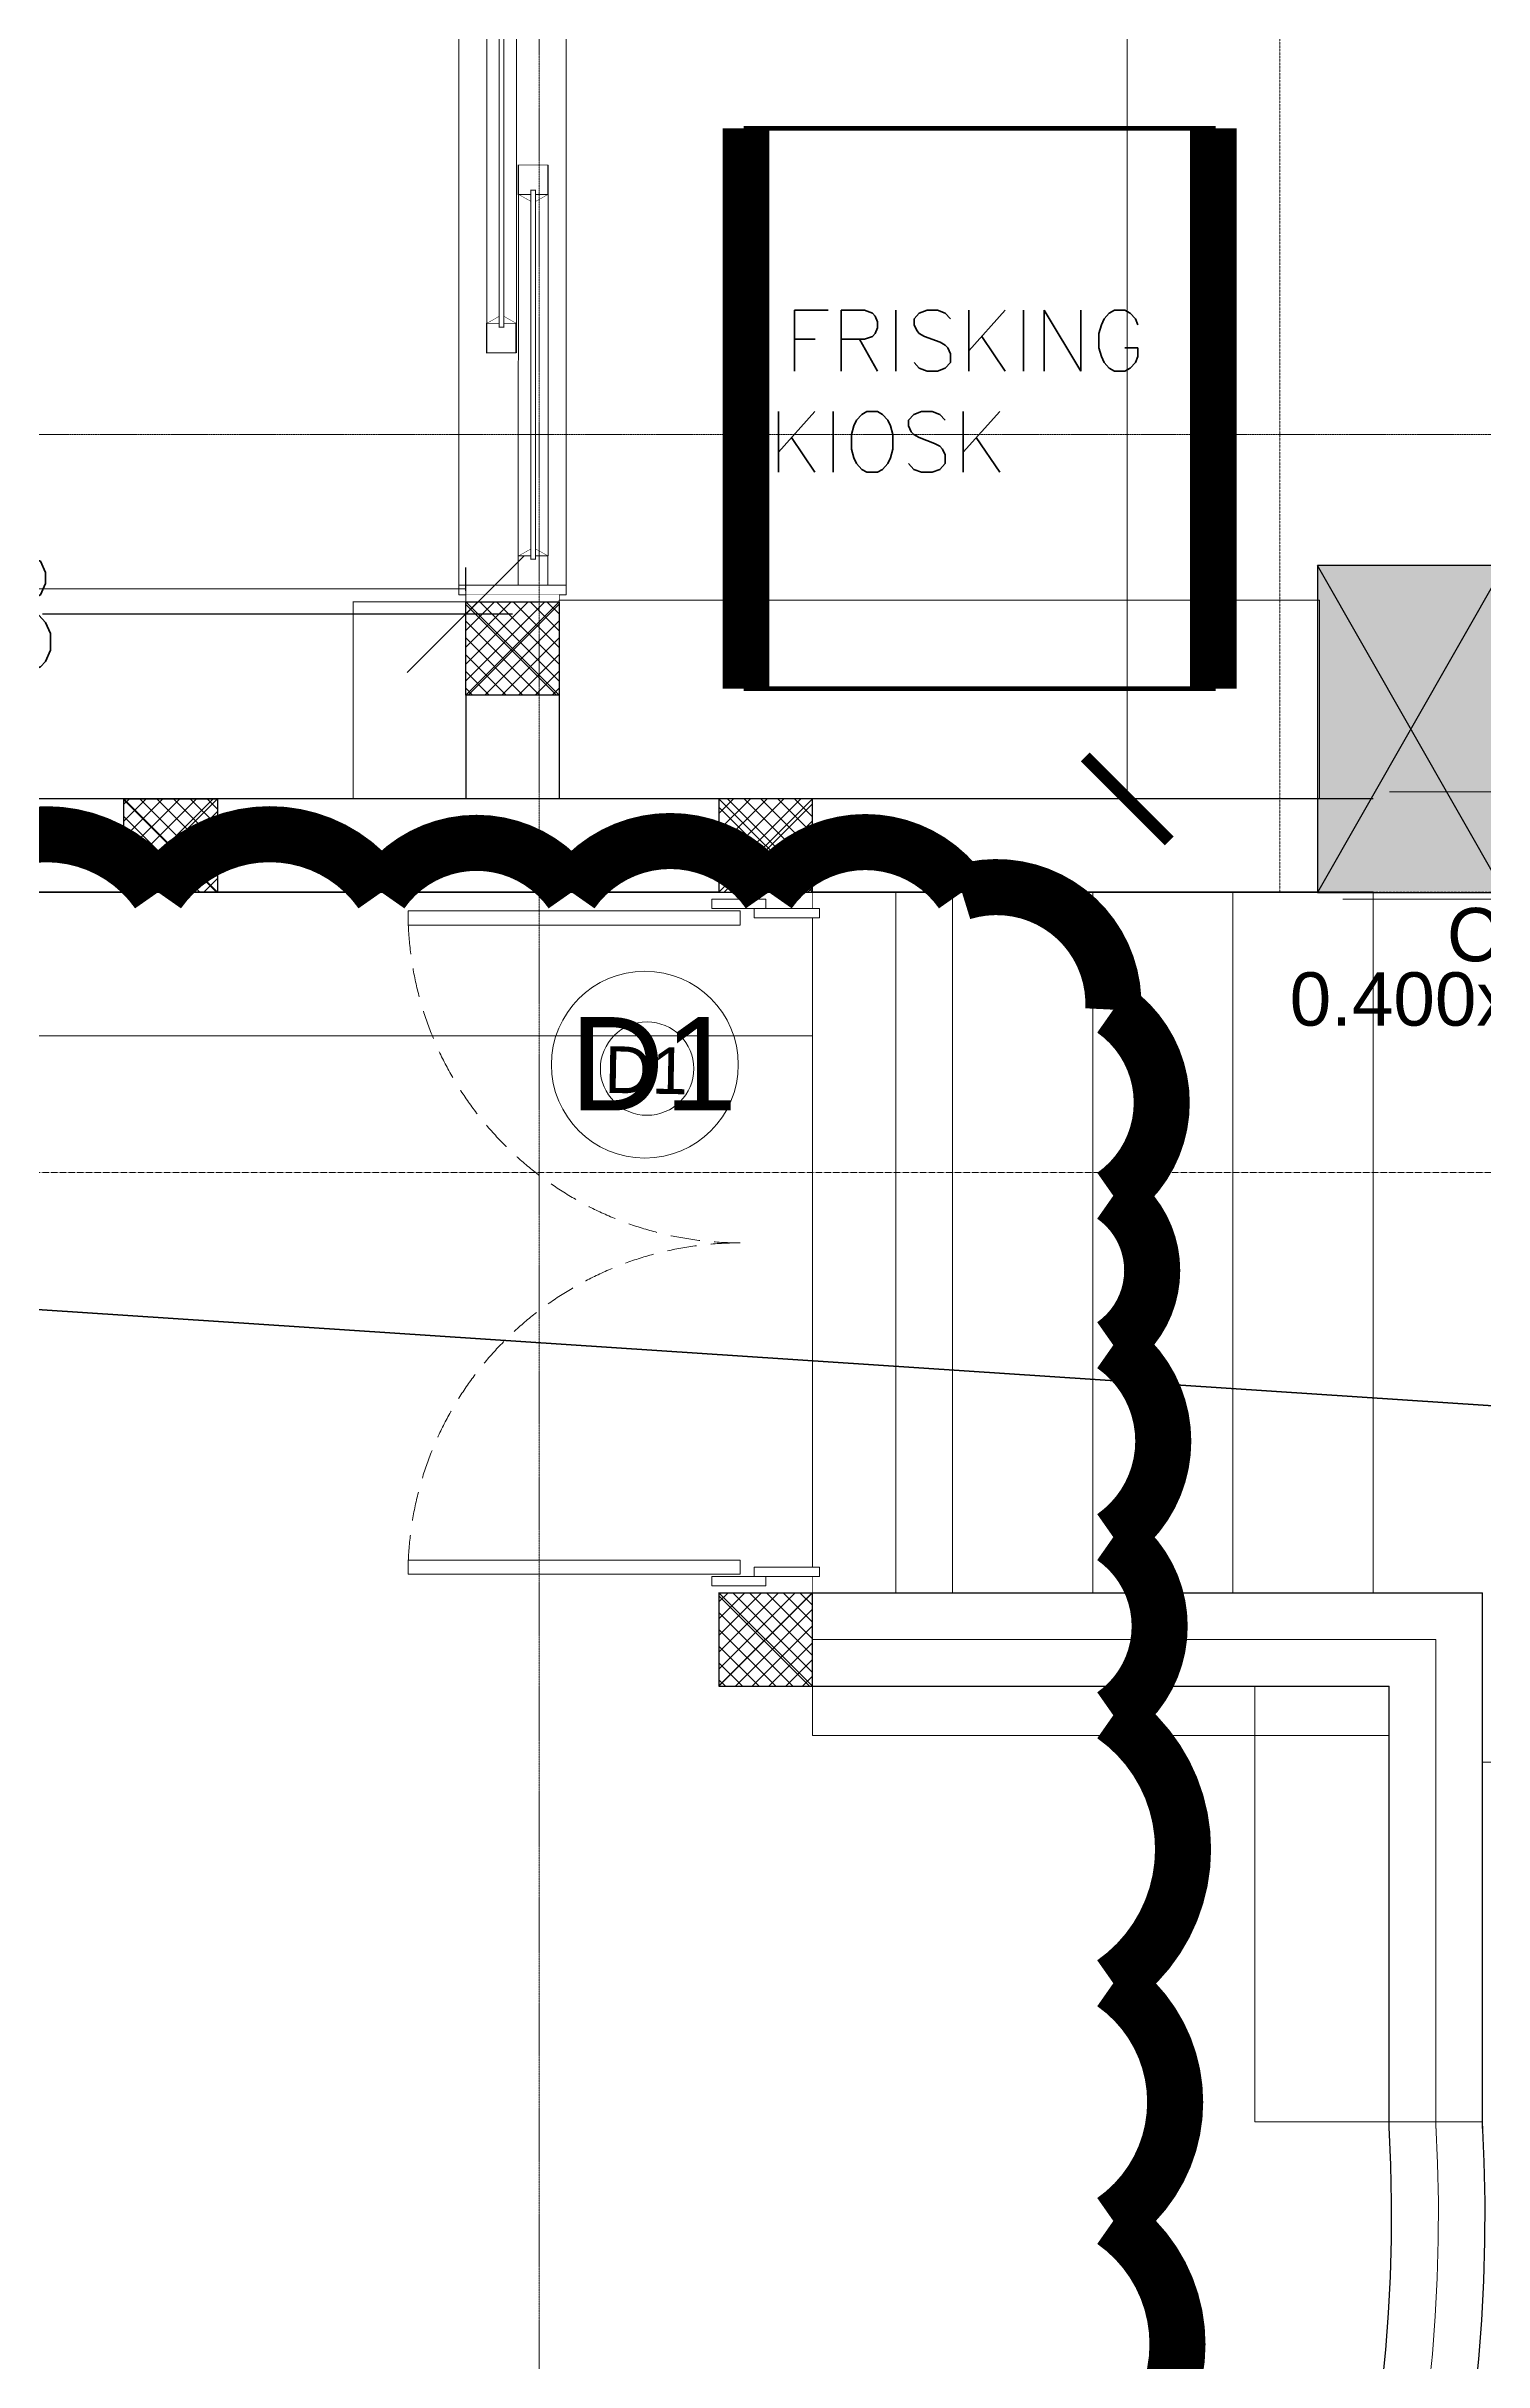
# Model space of a CAD drawing. Header units: inches. Extents: x 6 to 183294, y -48183 to 78918.
# Drawn here: x 151847 to 154924, y 33444 to 38401 of the extents above; entities that cross this region are included whole.
import ezdxf
from ezdxf.enums import TextEntityAlignment as Align

# ---------------------------------------------------------------- set-up
doc = ezdxf.new("R2010")
doc.units = ezdxf.units.IN
doc.header["$MEASUREMENT"] = 0
doc.set_wipeout_variables(frame=1)
doc.header["$PDMODE"] = 35
for name, pattern in [('( Hidden )', [0.375, 0.25, -0.125]), ('DASH', [0.35, 0.25, -0.1]), ('HIDDEN', [0.375, 0.25, -0.125]), ('PHANTOM2', [1.25, 0.625, -0.125, 0.125, -0.125, 0.125, -0.125])]:
    doc.linetypes.add(name, pattern=pattern)
for name, color, linetype, lineweight in [('A-TEXT-300', 8, 'Continuous', 0), ('asl comments 12-01-2023', 8, 'Continuous', 0), ('DIM', 8, 'Continuous', 0), ('SDA_COL NO. DETAILS', 8, 'Continuous', 0), ('SDA_DIM', 8, 'Continuous', 5), ('SDA_DOOR', 2, 'Continuous', 5), ('SDA_PLAN', 8, 'Continuous', 0), ('SDA_PROJECTIONS', 8, 'HIDDEN', 0), ('SDA_RAILING', 8, 'FENCELINE1', 0), ('SDA_RCC', 1, 'Continuous', 30), ('SDA_SCHEDULES', 8, 'Continuous', 0), ('SDA_SCHEDULES DETAIL', 8, 'Continuous', 0), ('SDA_SECTION LINE', 8, 'Continuous', 0), ('SDA_WALL', 7, 'Continuous', 30), ('STR', 8, 'Continuous', 0), ('Substation', 7, 'Continuous', 0)]:
    doc.layers.add(name, color=color, linetype=linetype, lineweight=lineweight)
doc.layers.add('S-COLUMN', color=1, linetype='Continuous')
doc.styles.add('AR', font='arial.ttf')
doc.styles.get("Standard").update_dxf_attribs({"font": 'txt.shx'})
doc.linetypes.add('FENCELINE1', pattern='A,0.25,-0.1,[133,ltypeshp.shx,S=0.1,R=0,X=-0.1,Y=0],-0.1,1', length=1.45)
doc.dimstyles.new('1-10', dxfattribs={"dimscale": 0.15, "dimtxt": 2.5, "dimasz": 2.5, "dimexe": 1, "dimexo": 0.5, "dimgap": 0.09, "dimtad": 0, "dimdec": 3, "dimzin": 0, "dimdsep": 46, "dimtxsty": 'Standard', "dimblk": 'OBLIQUE', "dimcen": 2.5, "dimdle": 1, "dimadec": 0, "dimazin": 0, "dimtfac": 1, "dimtdec": 3, "dimtofl": 0, "dimtmove": 0, "dimatfit": 3, "dimfxl": 0, "dimtolj": 1, "dimtzin": 0, "dimarcsym": 0})
doc.dimstyles.new('SDA-100', dxfattribs={"dimtxt": 0.2, "dimasz": 0.18, "dimexe": 0.18, "dimexo": 0.0625, "dimgap": 0.015, "dimtad": 0, "dimzin": 0, "dimdsep": 46, "dimtxsty": 'Standard', "dimblk": 'ARCHTICK', "dimcen": 0.09, "dimclrd": 27, "dimclre": 27, "dimclrt": 21, "dimadec": 0, "dimazin": 0, "dimtfac": 1, "dimtofl": 0, "dimtmove": 1, "dimatfit": 3, "dimfxl": 0, "dimtolj": 1, "dimtzin": 0, "dimlwd": -1, "dimlwe": -1, "dimarcsym": 0})

# ---------------------------------------------------------------- blocks, each defined once
blk = doc.blocks.new('*U206')
for points in [[(0, 0.025), (0.015, 0.025), (0.015, 0.225), (0, 0.225)], [(3.6, 0.025), (3.585, 0.025), (3.585, 0.225), (3.6, 0.225)]]:
    blk.add_lwpolyline(points, close=True)
at = {"layer": 'SDA_DOOR', "color": 252, "lineweight": 0}
for p, q in [((0.035, 0.24), (3.565, 0.24)), ((0.035, 0.01), (3.565, 0.01))]:
    blk.add_line(p, q, dxfattribs=at)
at = {"layer": 'SDA_DOOR', "lineweight": 0}
for p, q in [((0.533, 0.1798, 0), (1.37, 0.1798, 0)), ((3.067, 0.1798, 0), (2.23, 0.1798, 0)), ((0.098, 0.1124, 0), (0.935, 0.1118, 0)), ((0.533, 0.1165, 0), (1.37, 0.1165, 0)), ((3.067, 0.1165, 0), (2.23, 0.1165, 0)), ((3.502, 0.1124, 0), (2.665, 0.1118, 0)), ((0.935, 0.0488, 0), (0.098, 0.0488, 0)), ((2.665, 0.0488, 0), (3.502, 0.0488, 0))]:
    blk.add_line(p, q, dxfattribs=at)
at = {"layer": 'SDA_DOOR', "linetype": 'Continuous'}
for points in [[(0.015, 0.01), (0.015, 0.24), (0.035, 0.24), (0.035, 0.01)], [(3.585, 0.01), (3.585, 0.24), (3.565, 0.24), (3.565, 0.01)]]:
    blk.add_lwpolyline(points, close=True, dxfattribs=at)
at = {"layer": 'SDA_DOOR', "lineweight": 0, "elevation": 0}
for points in [[(1.4065, 0.1804), (1.3965, 0.1804), (1.3965, 0.2147), (1.4065, 0.2147)], [(2.1935, 0.1804), (2.2035, 0.1804), (2.2035, 0.2147), (2.1935, 0.2147)]]:
    blk.add_lwpolyline(points, close=True, dxfattribs=at)
for points, const_width in [([(0.596, 0.1533), (0.596, 0.1804), (0.533, 0.1804), (0.533, 0.1174), (0.596, 0.1174), (0.596, 0.1433)], 0.002), ([(0.596, 0.1798), (0.611, 0.1533), (0.596, 0.1533), (0.596, 0.1798)], 0.001), ([(1.37, 0.1798), (1.355, 0.1533), (1.37, 0.1533), (1.37, 0.1798)], 0.001), ([(1.37, 0.1533), (1.37, 0.1804), (1.433, 0.1804), (1.433, 0.1174), (1.37, 0.1174), (1.37, 0.1433)], 0.002), ([(2.23, 0.1533), (2.23, 0.1804), (2.167, 0.1804), (2.167, 0.1174), (2.23, 0.1174), (2.23, 0.1433)], 0.002), ([(2.23, 0.1798), (2.245, 0.1533), (2.23, 0.1533), (2.23, 0.1798)], 0.001), ([(3.004, 0.1798), (2.989, 0.1533), (3.004, 0.1533), (3.004, 0.1798)], 0.001), ([(3.004, 0.1533), (3.004, 0.1804), (3.067, 0.1804), (3.067, 0.1174), (3.004, 0.1174), (3.004, 0.1433)], 0.002), ([(0.098, 0.1118), (0.113, 0.0853), (0.098, 0.0853), (0.098, 0.1118)], 0.001), ([(0.611, 0.1433), (0.596, 0.1433), (0.596, 0.1168), (0.611, 0.1433)], 0.001), ([(0.872, 0.1118), (0.857, 0.0853), (0.872, 0.0853), (0.872, 0.1118)], 0.001), ([(0.872, 0.0853), (0.872, 0.1124), (0.935, 0.1124), (0.935, 0.0494), (0.872, 0.0494), (0.872, 0.0753)], 0.002), ([(1.355, 0.1433), (1.37, 0.1433), (1.37, 0.1168), (1.355, 0.1433)], 0.001), ([(2.245, 0.1433), (2.23, 0.1433), (2.23, 0.1168), (2.245, 0.1433)], 0.001), ([(2.728, 0.0853), (2.728, 0.1124), (2.665, 0.1124), (2.665, 0.0494), (2.728, 0.0494), (2.728, 0.0753)], 0.002), ([(2.728, 0.1118), (2.743, 0.0853), (2.728, 0.0853), (2.728, 0.1118)], 0.001), ([(2.989, 0.1433), (3.004, 0.1433), (3.004, 0.1168), (2.989, 0.1433)], 0.001), ([(3.502, 0.1118), (3.487, 0.0853), (3.502, 0.0853), (3.502, 0.1118)], 0.001), ([(0.113, 0.0753), (0.098, 0.0753), (0.098, 0.0488), (0.113, 0.0753)], 0.001), ([(0.857, 0.0753), (0.872, 0.0753), (0.872, 0.0488), (0.857, 0.0753)], 0.001), ([(2.743, 0.0753), (2.728, 0.0753), (2.728, 0.0488), (2.743, 0.0753)], 0.001), ([(3.487, 0.0753), (3.502, 0.0753), (3.502, 0.0488), (3.487, 0.0753)], 0.001)]:
    blk.add_lwpolyline(points, dxfattribs=dict(at, const_width=const_width))
at = {"layer": 'SDA_DOOR', "lineweight": 0, "const_width": 0.002, "elevation": 0}
for points in [[(1.3797, 0.1533), (0.5875, 0.1533), (0.5875, 0.1433), (1.3797, 0.1433)], [(2.2203, 0.1533), (3.0124, 0.1533), (3.0124, 0.1433), (2.2203, 0.1433)], [(0.0908, 0.0853), (0.8814, 0.0853), (0.8814, 0.0753), (0.0908, 0.0753)], [(3.5092, 0.0853), (2.7186, 0.0853), (2.7186, 0.0753), (3.5092, 0.0753)]]:
    blk.add_lwpolyline(points, close=True, dxfattribs=at)
at = {"linetype": 'Continuous', "lineweight": 0}
for points in [[(0, 0.025), (0.015, 0.025), (0.015, 0.225), (0, 0.225)], [(3.6, 0.025), (3.585, 0.025), (3.585, 0.225), (3.6, 0.225)]]:
    blk.add_wipeout(points, dxfattribs=at).dxf.layer = 'SDA_DOOR'
at = {"layer": 'SDA_DOOR', "color": 7, "linetype": 'Continuous', "lineweight": 30}
for p, q in [((0, 0.225), (0, 0.025)), ((3.6, 0.225), (3.6, 0.025))]:
    blk.add_line(p, q, dxfattribs=at)
at = {"layer": 'SDA_DOOR', "lineweight": 0, "const_width": 0.002, "elevation": 0}
for points in [[(0.098, 0.0853), (0.098, 0.1124), (0.035, 0.1124), (0.035, 0.0494), (0.098, 0.0494), (0.098, 0.0753)], [(3.502, 0.0853), (3.502, 0.1124), (3.565, 0.1124), (3.565, 0.0494), (3.502, 0.0494), (3.502, 0.0753)]]:
    blk.add_lwpolyline(points, dxfattribs=at)
blk = doc.blocks.new('A$C7A0A1DC5')
blk.add_wipeout([(0, 1), (1, 1), (1, 0), (0, 0)]).dxf.layer = 'SDA_RCC'
at = {"layer": 'SDA_RCC', "lineweight": 5}
h = blk.add_hatch(dxfattribs=at)
h.set_pattern_fill('ANSI37', color=252, scale=0.04, style=0)
h.set_pattern_definition([(45, (0, 0), (-0.089803, 0.089803), []), (135, (0, 0), (-0.089803, -0.089803), [])])
h.paths.add_polyline_path([(0, 1), (1, 1), (1, 0), (0, 0)])
at = {"layer": 'SDA_RCC'}
for p, q in [((0, 1), (1, 0)), ((1, 1), (0, 0))]:
    blk.add_line(p, q, dxfattribs=at)
blk.add_lwpolyline([(0, 1), (1, 1), (1, 0), (0, 0)], close=True, dxfattribs=at)
blk = doc.blocks.new('COL NOS DETAIL 9 JUNE')
at = {"layer": 'SDA_COL NO. DETAILS', "ltscale": 0.8, "style": 'AR'}
for s, p in [('C5', (80.7278, -124.5189)), ('0.400x0.700', (80.3915, -124.6567))]:
    blk.add_text(s, height=0.1143, dxfattribs=at).set_placement(p, align=Align.TOP_LEFT)
blk = doc.blocks.new('_ArchTick')
at = {"color": 0, "const_width": 0.15}
blk.add_lwpolyline([(-0.5, -0.5), (0.5, 0.5)], dxfattribs=at)
blk = doc.blocks.new('*D705')
at = {"layer": 'Defpoints', "color": 0}
for p in [(152503.9, 37212.2), (152745, 37212.2), (152745, 36790)]:
    blk.add_point(p, dxfattribs=at)
at = {"layer": 'SDA_DIM', "color": 27}
for p, q in [((152744.9, 37212.2), (152503.7, 37212.2)), ((152503.9, 37212.2), (152503.9, 37001.6)), ((152503.9, 36790), (152503.9, 37000.6)), ((152744.9, 36790), (152503.7, 36790))]:
    blk.add_line(p, q, dxfattribs=at)
at = {"layer": 'SDA_DIM', "color": 27, "xscale": 0.18, "yscale": 0.18, "zscale": 0.18}
for p, rotation in [((152503.9, 37212.2), 90), ((152503.9, 36790), 270)]:
    blk.add_blockref('_ArchTick', p, dxfattribs=dict(at, rotation=rotation))
at = {"layer": 'SDA_DIM', "color": 21, "insert": (152503.9, 37001.1), "char_height": 0.2, "attachment_point": 5, "rotation": 90}
blk.add_mtext('\\A1;422.25', dxfattribs=at)
blk = doc.blocks.new('*D707')
at = {"layer": 'Defpoints', "color": 0}
for p in [(152745, 37239.5), (146012, 36790), (152745, 36790)]:
    blk.add_point(p, dxfattribs=at)
at = {"layer": 'SDA_DIM', "color": 27}
for p, q in [((146012, 36790), (146012, 37239.7)), ((146012, 37239.5), (149377.9, 37239.5)), ((152745, 37239.5), (149379.1, 37239.5)), ((152745, 36790), (152745, 37239.7))]:
    blk.add_line(p, q, dxfattribs=at)
at = {"layer": 'SDA_DIM', "color": 27, "xscale": 0.18, "yscale": 0.18, "zscale": 0.18, "rotation": 180}
blk.add_blockref('_ArchTick', (146012, 37239.5), dxfattribs=at)
at = {"layer": 'SDA_DIM', "color": 27, "xscale": 0.18, "yscale": 0.18, "zscale": 0.18}
blk.add_blockref('_ArchTick', (152745, 37239.5), dxfattribs=at)
at = {"layer": 'SDA_DIM', "color": 21, "insert": (149378.5, 37239.5), "char_height": 0.2, "attachment_point": 5}
blk.add_mtext('\\A1;6732.94', dxfattribs=at)
blk = doc.blocks.new('*D708')
at = {"layer": 'Defpoints', "color": 0}
for p in [(154572.4, 37215.4), (152945, 36790), (154572.4, 36790)]:
    blk.add_point(p, dxfattribs=at)
at = {"layer": 'SDA_DIM', "color": 27}
for p, q in [((152945, 36790), (152945, 37215.6)), ((152945, 37215.4), (153758.1, 37215.4)), ((154572.4, 37215.4), (153759.3, 37215.4)), ((154572.4, 36790), (154572.4, 37215.6))]:
    blk.add_line(p, q, dxfattribs=at)
at = {"layer": 'SDA_DIM', "color": 27, "xscale": 0.18, "yscale": 0.18, "zscale": 0.18, "rotation": 180}
blk.add_blockref('_ArchTick', (152945, 37215.4), dxfattribs=at)
at = {"layer": 'SDA_DIM', "color": 27, "xscale": 0.18, "yscale": 0.18, "zscale": 0.18}
blk.add_blockref('_ArchTick', (154572.4, 37215.4), dxfattribs=at)
at = {"layer": 'SDA_DIM', "color": 21, "insert": (153758.7, 37215.4), "char_height": 0.2, "attachment_point": 5}
blk.add_mtext('\\A1;1627.42', dxfattribs=at)
blk = doc.blocks.new('*D715')
at = {"layer": 'Defpoints', "color": 0}
for p in [(153949.9, 41090), (154160.9, 41090), (153949.9, 36790)]:
    blk.add_point(p, dxfattribs=at)
at = {"layer": 'SDA_DIM', "color": 27}
for p, q in [((153950, 41090), (154161, 41090)), ((154160.9, 41090), (154160.9, 38940.5)), ((154160.9, 36790), (154160.9, 38939.4)), ((153950, 36790), (154161, 36790))]:
    blk.add_line(p, q, dxfattribs=at)
at = {"layer": 'SDA_DIM', "color": 27, "xscale": 0.18, "yscale": 0.18, "zscale": 0.18}
for p, rotation in [((154160.9, 41090), 90), ((154160.9, 36790), 270)]:
    blk.add_blockref('_ArchTick', p, dxfattribs=dict(at, rotation=rotation))
at = {"layer": 'SDA_DIM', "color": 21, "insert": (154160.9, 38940), "char_height": 0.2, "attachment_point": 5, "rotation": 90}
blk.add_mtext('\\A1;4300.00', dxfattribs=at)
blk = doc.blocks.new('*D718')
at = {"layer": 'Defpoints', "color": 0}
for p in [(153487.1, 34890), (154721.4, 34890), (154721.4, 34784.8)]:
    blk.add_point(p, dxfattribs=at)
at = {"layer": 'SDA_DIM', "color": 27}
for p, q in [((153487.1, 34889.9), (153487.1, 34784.6)), ((154721.4, 34889.9), (154721.4, 34784.6)), ((153487.1, 34784.8), (154103.7, 34784.8)), ((154721.4, 34784.8), (154104.8, 34784.8))]:
    blk.add_line(p, q, dxfattribs=at)
at = {"layer": 'SDA_DIM', "color": 27, "xscale": 0.18, "yscale": 0.18, "zscale": 0.18, "rotation": 180}
blk.add_blockref('_ArchTick', (153487.1, 34784.8), dxfattribs=at)
at = {"layer": 'SDA_DIM', "color": 27, "xscale": 0.18, "yscale": 0.18, "zscale": 0.18}
blk.add_blockref('_ArchTick', (154721.4, 34784.8), dxfattribs=at)
at = {"layer": 'SDA_DIM', "color": 21, "insert": (154104.3, 34784.8), "char_height": 0.2, "attachment_point": 5}
blk.add_mtext('\\A1;1234.25', dxfattribs=at)
blk = doc.blocks.new('*D719')
at = {"layer": 'Defpoints', "color": 0}
for p in [(154434.2, 34890), (154721.4, 34890), (154921, 33957.3)]:
    blk.add_point(p, dxfattribs=at)
at = {"layer": 'SDA_DIM', "color": 27}
for p, q in [((154721.3, 34890), (154434, 34890)), ((154434.2, 34890), (154434.2, 34424.2)), ((154434.2, 33957.3), (154434.2, 34423.1)), ((154921, 33957.3), (154434, 33957.3))]:
    blk.add_line(p, q, dxfattribs=at)
at = {"layer": 'SDA_DIM', "color": 27, "xscale": 0.18, "yscale": 0.18, "zscale": 0.18}
for p, rotation in [((154434.2, 34890), 90), ((154434.2, 33957.3), 270)]:
    blk.add_blockref('_ArchTick', p, dxfattribs=dict(at, rotation=rotation))
at = {"layer": 'SDA_DIM', "color": 21, "insert": (154434.2, 34423.6), "char_height": 0.2, "attachment_point": 5, "rotation": 90}
blk.add_mtext('\\A1;932.65', dxfattribs=at)
blk = doc.blocks.new('*D722')
at = {"layer": 'Defpoints', "color": 0}
for p in [(143755.1, 36589.9), (153487.1, 36589.9), (153487.1, 36282.4)]:
    blk.add_point(p, dxfattribs=at)
at = {"layer": 'SDA_DIM', "color": 27}
for p, q in [((143755.1, 36589.9), (143755.1, 36282.3)), ((153487.1, 36589.9), (153487.1, 36282.3)), ((143755.1, 36282.4), (148620.5, 36282.4)), ((153487.1, 36282.4), (148621.7, 36282.4))]:
    blk.add_line(p, q, dxfattribs=at)
at = {"layer": 'SDA_DIM', "color": 27, "xscale": 0.18, "yscale": 0.18, "zscale": 0.18, "rotation": 180}
blk.add_blockref('_ArchTick', (143755.1, 36282.4), dxfattribs=at)
at = {"layer": 'SDA_DIM', "color": 27, "xscale": 0.18, "yscale": 0.18, "zscale": 0.18}
blk.add_blockref('_ArchTick', (153487.1, 36282.4), dxfattribs=at)
at = {"layer": 'SDA_DIM', "color": 21, "insert": (148621.1, 36282.4), "char_height": 0.2, "attachment_point": 5}
blk.add_mtext('\\A1;9732.07', dxfattribs=at)
blk = doc.blocks.new('*D740')
at = {"layer": 'Defpoints', "color": 0}
for p in [(160585.9, 34727.5), (154921.4, 34666.6), (160585.9, 34665.5)]:
    blk.add_point(p, dxfattribs=at)
at = {"layer": 'SDA_DIM', "color": 27}
for p, q in [((154921.4, 34666.6), (154921.4, 34727.7)), ((154921.4, 34727.5), (157753.1, 34727.5)), ((160585.9, 34727.5), (157754.2, 34727.5)), ((160585.9, 34665.5), (160585.9, 34727.7))]:
    blk.add_line(p, q, dxfattribs=at)
at = {"layer": 'SDA_DIM', "color": 27, "xscale": 0.18, "yscale": 0.18, "zscale": 0.18, "rotation": 180}
blk.add_blockref('_ArchTick', (154921.4, 34727.5), dxfattribs=at)
at = {"layer": 'SDA_DIM', "color": 27, "xscale": 0.18, "yscale": 0.18, "zscale": 0.18}
blk.add_blockref('_ArchTick', (160585.9, 34727.5), dxfattribs=at)
at = {"layer": 'SDA_DIM', "color": 21, "insert": (157753.6, 34727.5), "char_height": 0.2, "attachment_point": 5}
blk.add_mtext('\\A1;5664.51', dxfattribs=at)
blk = doc.blocks.new('column')
at = {"layer": 'SDA_RCC'}
h = blk.add_hatch(color=252, dxfattribs=at)
h.dxf.hatch_style = 1
h.paths.add_polyline_path([(-0.5, 0.5), (-0.5, -0.5), (0.5, -0.5), (0.5, 0.5)])
for p, q in [((-0.5, 0.5), (-0.5, -0.5)), ((0.5, 0.5), (-0.5, 0.5)), ((-0.5, -0.5), (0.5, 0.5)), ((0.5, -0.5), (-0.5, 0.5)), ((0.5, -0.5), (0.5, 0.5)), ((-0.5, -0.5), (0.5, -0.5))]:
    blk.add_line(p, q, dxfattribs=at)
blk = doc.blocks.new('NEW COLS 9 JUNE')
at = {"layer": 'S-COLUMN', "xscale": 0.6999999999998181, "yscale": 0.3999999999996362, "rotation": 90}
blk.add_blockref('column', (80.6553, -124.1354, -197.598), dxfattribs=at)
blk = doc.blocks.new('*U488')
at = {"linetype": 'Continuous', "lineweight": 0}
for points in [[(-0.7494, -0.155), (-0.7144, -0.155), (-0.7144, -0.17), (-0.6944, -0.17), (-0.6944, -0.03), (-0.7144, -0.03), (-0.7144, 0.06), (-0.7344, 0.06), (-0.7344, 0.045), (-0.7494, 0.045)], [(0.7506, -0.155), (0.7156, -0.155), (0.7156, -0.17), (0.6956, -0.17), (0.6956, -0.03), (0.7156, -0.03), (0.7156, 0.06), (0.7356, 0.06), (0.7356, 0.045), (0.7506, 0.045)]]:
    blk.add_wipeout(points, dxfattribs=at).dxf.layer = 'SDA_DOOR'
at = {"layer": 'SDA_DOOR', "color": 7, "linetype": 'Continuous', "lineweight": 30}
for p, q in [((-0.7494, 0.045), (-0.7494, -0.155)), ((0.7506, 0.045), (0.7506, -0.155))]:
    blk.add_line(p, q, dxfattribs=at)
at = {"layer": 'SDA_DOOR', "linetype": 'Continuous'}
for points in [[(-0.6794, 0), (-0.6794, 0.71), (-0.7094, 0.71), (-0.7094, 0)], [(0.7106, 0.71), (0.7106, 0), (0.6806, 0), (0.6806, 0.71)], [(-0.7344, -0.055), (-0.7344, 0.06), (-0.7144, 0.06), (-0.7144, -0.055)], [(0.7356, -0.055), (0.7356, 0.06), (0.7156, 0.06), (0.7156, -0.055)], [(-0.7144, -0.17), (-0.7144, -0.03), (-0.6944, -0.03), (-0.6944, -0.17)], [(0.7156, -0.17), (0.7156, -0.03), (0.6956, -0.03), (0.6956, -0.17)]]:
    blk.add_lwpolyline(points, close=True, dxfattribs=at)
at = {"layer": 'SDA_DOOR', "linetype": '( Hidden )', "ltscale": 0.25}
for centre, start, end in [((-0.7106, 0), 0, 87.5805), ((0.7106, 0), 92.4195, 180)]:
    blk.add_arc(centre, 0.7106, start, end, dxfattribs=at)
blk = doc.blocks.new('*U489')
blk.add_circle((0.2, 0.2), 0.2)
at = {"style": 'AR'}
blk.add_attdef('DOOR', (0.0399, 0.102), '', height=0.2, dxfattribs=at)
blk = doc.blocks.new('*D806')
at = {"layer": 'Defpoints', "color": 0}
for p in [(153665.6, 36589.4), (153787.1, 36589.4), (153787.1, 35090)]:
    blk.add_point(p, dxfattribs=at)
at = {"layer": 'SDA_DIM', "color": 27}
for p, q in [((153787.1, 36589.4), (153665.5, 36589.4)), ((153665.6, 36589.4), (153665.6, 35840.2)), ((153665.6, 35090), (153665.6, 35839.1)), ((153787.1, 35090), (153665.5, 35090))]:
    blk.add_line(p, q, dxfattribs=at)
at = {"layer": 'SDA_DIM', "color": 27, "xscale": 0.18, "yscale": 0.18, "zscale": 0.18}
for p, rotation in [((153665.6, 36589.4), 90), ((153665.6, 35090), 270)]:
    blk.add_blockref('_ArchTick', p, dxfattribs=dict(at, rotation=rotation))
at = {"layer": 'SDA_DIM', "color": 21, "insert": (153665.6, 35839.7), "char_height": 0.2, "attachment_point": 5, "rotation": 90}
blk.add_mtext('\\A1;1499.39', dxfattribs=at)
blk = doc.blocks.new('A$C5B2113A8')
at = {"layer": 'STR', "const_width": 0.1}
for points in [[(0.05, 1.2), (0.05, 0)], [(1.05, 1.2), (1.05, 0)]]:
    blk.add_lwpolyline(points, dxfattribs=at)
at = {"layer": 'STR', "const_width": 0.01}
blk.add_lwpolyline([(0.05, 1.2), (0.05, 0), (1.05, 0), (1.05, 1.2)], close=True, dxfattribs=at)
at = {"layer": 'A-TEXT-300', "insert": (0.0969, 0.8104), "char_height": 0.13, "width": 0.978035, "attachment_point": 1}
blk.add_mtext('\\pi0.03402;FRISKING \\pi0.03402;KIOSK', dxfattribs=at)
blk = doc.blocks.new('_Oblique')
at = {"color": 0, "linetype": 'ByBlock', "lineweight": -2}
blk.add_line((-0.5, -0.5), (0.5, 0.5), dxfattribs=at)
blk = doc.blocks.new('*D548')
at = {"layer": 'Defpoints', "color": 0, "transparency": 16777216}
for p in [(1.8778, -19.6138), (4.5554, -19.6138, -98.799), (4.5554, -19.6138)]:
    blk.add_point(p, dxfattribs=at)
at = {"layer": 'DIM', "color": 0, "lineweight": -2, "transparency": 16777216}
for p, q in [((1.8778, -19.5638), (1.8778, -19.5138)), ((4.5554, -19.5638), (4.5554, -19.5138)), ((1.7778, -19.6138), (2.7834, -19.6138)), ((4.6554, -19.6138), (3.6498, -19.6138))]:
    blk.add_line(p, q, dxfattribs=at)
at = {"layer": 'DIM', "color": 0, "lineweight": -2, "transparency": 16777216, "xscale": 0.25, "yscale": 0.25, "zscale": 0.25, "rotation": 180}
blk.add_blockref('_Oblique', (1.8778, -19.6138), dxfattribs=at)
at = {"layer": 'DIM', "color": 0, "lineweight": -2, "transparency": 16777216, "xscale": 0.25, "yscale": 0.25, "zscale": 0.25}
blk.add_blockref('_Oblique', (4.5554, -19.6138), dxfattribs=at)
at = {"layer": 'DIM', "color": 0, "lineweight": -3, "transparency": 16777216, "insert": (3.2166, -19.6138), "char_height": 0.25, "attachment_point": 5}
blk.add_mtext('\\A1;2.678', dxfattribs=at)
blk = doc.blocks.new('*D551')
at = {"layer": 'Defpoints', "color": 0, "transparency": 16777216}
for p in [(5.7603, -15.7094, -98.799), (5.9713, -15.7094), (5.7603, -20.0094, -98.799)]:
    blk.add_point(p, dxfattribs=at)
at = {"layer": 'SDA_DIM', "color": 27, "transparency": 16777216}
for p, q in [((5.8228, -15.7094), (6.1513, -15.7094)), ((5.9713, -15.7094), (5.9713, -17.581)), ((5.9713, -20.0094), (5.9713, -18.1378)), ((5.8228, -20.0094), (6.1513, -20.0094))]:
    blk.add_line(p, q, dxfattribs=at)
at = {"layer": 'SDA_DIM', "color": 27, "transparency": 16777216, "xscale": 0.18, "yscale": 0.18, "zscale": 0.18}
for p, rotation in [((5.9713, -15.7094), 90), ((5.9713, -20.0094), 270)]:
    blk.add_blockref('_ArchTick', p, dxfattribs=dict(at, rotation=rotation))
at = {"layer": 'SDA_DIM', "color": 21, "transparency": 16777216, "insert": (5.9713, -17.8594), "char_height": 0.2, "attachment_point": 5, "rotation": 90}
blk.add_mtext('\\A1;4.30', dxfattribs=at)
blk = doc.blocks.new('gr cat')
at = {"layer": 'STR', "linetype": 'Continuous', "lineweight": 5}
blk.add_blockref('A$C5B2113A8', (5.1056, -19.7737, 197.598), dxfattribs=at)
at = {"layer": 'DIM', "lineweight": -3}
dim = blk.add_linear_dim(base=(4.5554, -19.6138, 197.598), p1=(1.8778, -19.6138, 197.598), p2=(4.5554, -19.6138, 98.799), dimstyle='1-10', override={"dimscale": 0.1}, dxfattribs=at)
dim.commit()
dim.dimension.update_dxf_attribs({"geometry": '*D548', "text_midpoint": (3.2166, -19.6138, 197.598)})
at = {"layer": 'SDA_DIM'}
dim = blk.add_aligned_dim(p1=(5.7603, -20.0094, 98.799), p2=(5.7603, -15.7094, 98.799), distance=-0.211, dimstyle='SDA-100', dxfattribs=at)
dim.commit()
dim.dimension.update_dxf_attribs({"geometry": '*D551', "text_midpoint": (5.9713, -17.8594, 197.598)})

msp = doc.modelspace()

# ---------------------------------------------------------------- linework, layer by layer
at = {"layer": 'asl comments 12-01-2023', "elevation": -197133.873}
msp.add_lwpolyline([(119377.67, 63247.632), (132232.862, 63247.636), (132232.862, 64807.636), (139711.2, 64807.636), (139711.2, 66208.336), (142228.703, 66208.324), (142228.712, 68307.636), (149143.243, 68307.636), (149143.243, 66887.636), (155075.207, 66887.635), (159065.823, 36589.341), (122898.097, 36589.339), (119377.67, 63247.632)], dxfattribs=at)
at = {"layer": 'SDA_DOOR', "color": 252, "lineweight": 0}
for p, q in [((154722.133, 36804.968, -197133.873), (157652.133, 36804.969, -197133.873)), ((154622.133, 36574.968, -197133.873), (157652.133, 36574.969, -197133.873))]:
    msp.add_line(p, q, dxfattribs=at)
at = {"layer": 'SDA_PLAN', "linetype": '( Hidden )', "elevation": -197133.873}
msp.add_lwpolyline([(154487.133, 36589.968), (154487.133, 40279.968)], dxfattribs=at)
at = {"layer": 'SDA_PLAN', "elevation": -197133.873}
for points in [[(153487.133, 36589.968), (153487.133, 35089.968)], [(153787.133, 36589.968), (153787.133, 35089.968)], [(154087.133, 36589.968), (154087.133, 35089.968)], [(154387.133, 36589.968), (154387.133, 35089.968)], [(154687.133, 36589.968), (154687.133, 35089.968)], [(153487.133, 35089.968), (154687.133, 35089.968)]]:
    msp.add_lwpolyline(points, dxfattribs=at)
at = {"layer": 'SDA_RAILING', "elevation": -295932.873}
msp.add_lwpolyline([(154821.378, 33943.163), (154821.38, 34989.968)], dxfattribs=at)
at = {"layer": 'SDA_RAILING'}
msp.add_arc((151488.893, 33757.882, -295932.873), 3337.938, 276.353836, 3.325767, dxfattribs=at)
at = {"layer": 'SDA_WALL'}
for points, elevation in [([(154687.133, 36589.968), (122914.979, 36589.968), (122559.316, 39283.216)], -197133.873), ([(154687.133, 36789.968), (123090.304, 36789.968), (122757.594, 39309.4)], -197133.873), ([(152744.979, 37212.219), (152744.979, 36789.968)], -197133.873), ([(152744.979, 37212.219), (152944.979, 37212.219)], -197133.873), ([(152944.979, 37212.219), (152944.979, 36789.968)], -197133.873), ([(154475.577, 35089.968), (154921.38, 35089.968)], -197133.873), ([(154921.378, 33943.163), (154921.38, 35089.968)], -295932.873), ([(154721.378, 33943.163), (154721.38, 34889.968)], -295932.873)]:
    msp.add_lwpolyline(points, dxfattribs=dict(at, elevation=elevation))
for centre, radius, start, end in [((151491.02, 33757.175, -295932.873), 3435.856, 275.950795, 3.339387), ((151488.893, 33757.882, -295932.873), 3237.938, 276.353836, 3.325767)]:
    msp.add_arc(centre, radius, start, end, dxfattribs=at)

# ---------------------------------------------------------------- dimensions: what is measured, and where the dimension line sits
at = {"layer": 'SDA_DIM'}
for p1, p2, distance, picture, middle in [((153949.901, 36789.968, -197133.873), (153949.901, 41089.968, -197133.873), -210.962, '*D715', (154160.863, 38939.968, -98334.873)), ((153787.133, 35089.968, -197133.873), (153787.133, 36589.358, -197133.873), 121.487, '*D806', (153665.646, 35839.663, -98334.873))]:
    dim = msp.add_aligned_dim(p1=p1, p2=p2, distance=distance, dimstyle='SDA-100', dxfattribs=at)
    dim.commit()
    dim.dimension.update_dxf_attribs({"geometry": picture, "text_midpoint": middle})
dim = msp.add_linear_dim(base=(154434.152, 34889.968, -98334.873), p1=(154921.042, 33957.314, -295932.873), p2=(154721.38, 34889.968, -197133.873), angle=90, dimstyle='SDA-100', dxfattribs=at)
dim.commit()
dim.dimension.update_dxf_attribs({"geometry": '*D719', "text_midpoint": (154434.152, 34423.641, -98334.873)})
dim = msp.add_linear_dim(base=(160585.891, 34727.531, -98334.873), p1=(154921.379, 34666.566, -295932.873), p2=(160585.891, 34665.483, -197133.873), dimstyle='SDA-100', dxfattribs=at)
dim.commit()
dim.dimension.update_dxf_attribs({"geometry": '*D740', "text_midpoint": (157753.635, 34727.531, -98334.873)})

# ---------------------------------------------------------------- next in the draw order: block references
at = {"layer": 'SDA_DOOR', "xscale": 1000, "yscale": 1000, "zscale": 1000, "rotation": 90}
msp.add_blockref('*U206', (152969.979, 37212.219, -197133.873), dxfattribs=at)
at = {"layer": 'SDA_RCC', "xscale": -200, "yscale": 200, "zscale": 1000}
msp.add_blockref('A$C7A0A1DC5', (153487.133, 34889.968, -197133.873), dxfattribs=at)

# ---------------------------------------------------------------- next in the draw order: linework, layer by layer
at = {"layer": 'SDA_RAILING', "elevation": -197133.873}
msp.add_lwpolyline([(153487.133, 34989.968), (154821.38, 34989.968)], dxfattribs=at)
at = {"layer": 'SDA_SECTION LINE', "linetype": 'PHANTOM2'}
msp.add_line((163065.331, 37569.863, -493530.873), (119443.039, 37569.863, -493530.873), dxfattribs=at)
at = {"layer": 'SDA_WALL', "elevation": -197133.873}
for points in [[(153487.133, 35089.968), (154475.577, 35089.968)], [(153487.133, 34889.968), (154721.38, 34889.968)]]:
    msp.add_lwpolyline(points, dxfattribs=at)

# ---------------------------------------------------------------- next in the draw order: block references
at = {"layer": 'SDA_RCC', "xscale": 200, "yscale": 200, "zscale": 1000, "rotation": 90}
msp.add_blockref('A$C7A0A1DC5', (152944.979, 37012.219, -197133.873), dxfattribs=at)

# ---------------------------------------------------------------- next in the draw order: dimensions: what is measured, and where the dimension line sits
at = {"layer": 'SDA_DIM'}
dim = msp.add_linear_dim(base=(154721.38, 34784.824, -98334.873), p1=(153487.133, 34889.968, -197133.873), p2=(154721.38, 34889.967, -295932.873), dimstyle='SDA-100', dxfattribs=at)
dim.commit()
dim.dimension.update_dxf_attribs({"geometry": '*D718', "text_midpoint": (154104.256, 34784.824, -98334.873)})

# ---------------------------------------------------------------- next in the draw order: linework, layer by layer
at = {"layer": 'SDA_PROJECTIONS', "linetype": 'DASH', "elevation": -197133.873}
msp.add_lwpolyline([(157887.133, 35989.968), (122389.004, 35989.968), (121964.48, 39204.664)], dxfattribs=at)
at = {"layer": 'SDA_SECTION LINE', "linetype": 'PHANTOM2'}
msp.add_line((152902.579, 29681.943, -98334.873), (152902.579, 68835.32, -98334.873), dxfattribs=at)

# ---------------------------------------------------------------- next in the draw order: dimensions: what is measured, and where the dimension line sits
at = {"layer": 'SDA_DIM'}
dim = msp.add_linear_dim(base=(152744.979, 37239.516, -98334.873), p1=(146012.035, 36789.968, -197133.873), p2=(152744.979, 36789.968, -98334.873), dimstyle='SDA-100', dxfattribs=at)
dim.commit()
dim.dimension.update_dxf_attribs({"geometry": '*D707', "text_midpoint": (149378.507, 37239.516, -98334.873)})
dim = msp.add_linear_dim(base=(152503.873, 37212.219, -98334.873), p1=(152744.979, 36789.968, -197133.873), p2=(152744.979, 37212.219, -197133.873), angle=90, dimstyle='SDA-100', dxfattribs=at)
dim.commit()
dim.dimension.update_dxf_attribs({"geometry": '*D705', "text_midpoint": (152503.873, 37001.093, -98334.873)})

# ---------------------------------------------------------------- next in the draw order: block references
at = {"layer": 'SDA_RCC', "xscale": -200, "yscale": 200, "zscale": 1000}
msp.add_blockref('A$C7A0A1DC5', (153487.133, 36589.968, -197133.873), dxfattribs=at)

# ---------------------------------------------------------------- next in the draw order: block references
at = {"layer": 'SDA_COL NO. DETAILS', "xscale": 1000, "yscale": 1000, "zscale": 1000}
msp.add_blockref('COL NOS DETAIL 9 JUNE', (74117.099, 161075.37, -98334.873), dxfattribs=at)

# ---------------------------------------------------------------- next in the draw order: dimensions: what is measured, and where the dimension line sits
at = {"layer": 'SDA_DIM'}
dim = msp.add_linear_dim(base=(154572.40397, 37215.43978, -98334.873), p1=(152944.979, 36789.96837, -197133.873), p2=(154572.40397, 36789.96837, -197133.873), dimstyle='SDA-100', dxfattribs=at)
dim.commit()
dim.dimension.update_dxf_attribs({"geometry": '*D708', "text_midpoint": (153758.69149, 37215.43978, -98334.873)})

# ---------------------------------------------------------------- next in the draw order: block references
at = {"layer": 'SDA_RCC', "xscale": 200, "yscale": 200, "zscale": 1000}
msp.add_blockref('A$C7A0A1DC5', (152013.595, 36589.917, -295932.873), dxfattribs=at)

# ---------------------------------------------------------------- next in the draw order: block references
at = {"color": 2, "xscale": 1000, "yscale": 1000, "zscale": 1000}
msp.add_blockref('gr cat', (148189.581, 56799.358, -295932.873), dxfattribs=at)
at = {"layer": 'S-COLUMN', "xscale": 1000, "yscale": 1000, "zscale": 1000}
msp.add_blockref('NEW COLS 9 JUNE', (74112.478, 161074.76, -98334.873), dxfattribs=at)

# ---------------------------------------------------------------- next in the draw order: dimensions: what is measured, and where the dimension line sits
at = {"layer": 'SDA_DIM'}
dim = msp.add_linear_dim(base=(153487.133, 36282.432, -98334.873), p1=(143755.064, 36589.917, -197133.873), p2=(153487.133, 36589.917, -197133.873), dimstyle='SDA-100', dxfattribs=at)
dim.commit()
dim.dimension.update_dxf_attribs({"geometry": '*D722', "text_midpoint": (148621.098, 36282.432, -98334.873)})

# ---------------------------------------------------------------- next in the draw order: block references
at = {"layer": 'SDA_DOOR', "xscale": 1000, "yscale": 1000, "zscale": 1000, "rotation": 90}
msp.add_blockref('*U488', (153332.133, 35839.335, -197133.873), dxfattribs=at)

# ---------------------------------------------------------------- next in the draw order: linework, layer by layer
at = {"layer": 'SDA_SCHEDULES DETAIL'}
msp.add_circle((153133.244, 36212.446, -98334.873), 100, dxfattribs=at)
at = {"layer": 'SDA_WALL', "linetype": '( Hidden )', "elevation": -394731.873}
msp.add_lwpolyline([(120028.952, 58419.363), (119386.866, 63247.672), (132243.222, 63247.646), (132249.81, 63247.673), (132249.81, 63297.653), (132249.81, 64807.81), (139717.95, 64807.667), (139719.833, 66208.14), (142245.652, 66208.228), (142245.661, 68307.67), (149160.277, 68307.617), (149160.192, 66887.67), (155080.87, 66888.223), (155606.998, 62943.05), (155872.168, 60929.774), (159078.068, 36589.358), (157887.213, 36589.358), (145666.335, 36589.358), (122915.06, 36589.358), (122559.396, 39282.606), (120028.952, 58419.363)], dxfattribs=at)
at = {"layer": 'Substation', "color": 1, "lineweight": 50}
msp.add_line((149177.764, 35871.775, -394731.873), (183293.976, 33615.44, -394731.873), dxfattribs=at)
at = {"layer": 'Substation', "color": 4, "const_width": 120, "elevation": -197133.873}
msp.add_lwpolyline([(154131.043, 33217.054, 0.52056705), (154131.043, 33745.093, 0.52056705), (154131.043, 34254.054, 0.52056705), (154131.043, 34827.8, 0.52056705), (154131.043, 35209.261, 0.52056705), (154131.043, 35620.305, 0.52056705), (154131.043, 35940.239, 0.52056705), (154131.043, 36338.671, 0.52056705), (153807.065, 36589.968, 0.52056705), (153393.696, 36589.968, 0.52056705), (152971.608, 36589.968, 0.52056705), (152564.648, 36589.968, 0.52056705), (152086.541, 36589.968, 0.52056705), (151608.767, 36589.968, 0.52056705)], format="xyb", dxfattribs=at)

# ---------------------------------------------------------------- next in the draw order: block references
at = {"layer": 'SDA_SCHEDULES', "xscale": 1000, "yscale": 1000, "zscale": 1000}
msp.add_blockref('*U489', (152928.428, 36020.876, -156025.408), dxfattribs=at).add_auto_attribs({'DOOR': 'D1'})

# ---------------------------------------------------------------- next in the draw order: texts
at = {"layer": 'SDA_SCHEDULES DETAIL', "style": 'AR'}
msp.add_attdef('D1', text='', height=100, rotation=358.975642, dxfattribs=at).set_placement((153131.447, 36208.951, -98334.873), align=Align.MIDDLE_CENTER)

doc.saveas('drawing.dxf')
